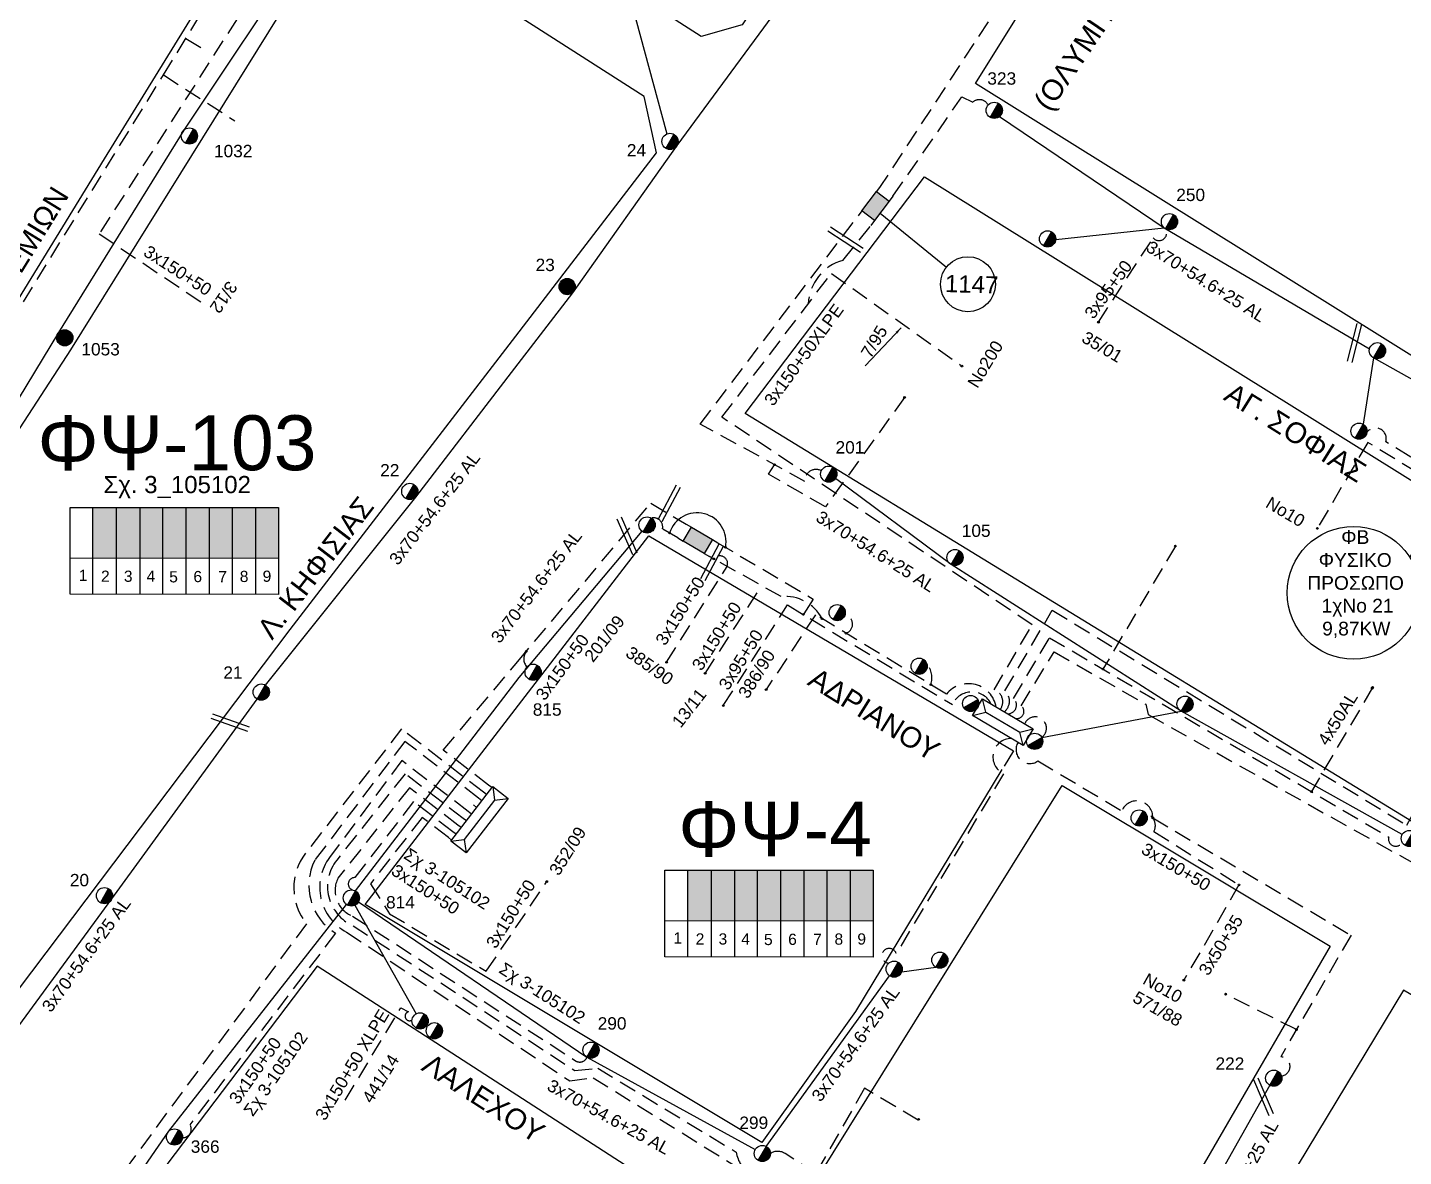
# Model space of a CAD drawing. Header units: millimetres. Extents: x 1421 to 11257, y 848 to 1896.
# Drawn here: x 10207.7 to 10407.9, y 952.8 to 1117.1 of the extents above; entities that cross this region are included whole.
import ezdxf
from ezdxf.enums import TextEntityAlignment as Align

# ---------------------------------------------------------------- set-up
doc = ezdxf.new("R2010")
doc.units = ezdxf.units.MM
doc.linetypes.add('DASHED', pattern=[19.05, 12.7, -6.35])
for name, color, linetype, lineweight in [('3x150+50', 7, 'Continuous', 30), ('3x150+50 XLPE', 7, 'SYN_LINE', 30), ('3x150+50+CPE', 7, 'DASHED', 30), ('3x70+54.6+25 AL', 7, 'SYN_LINE', 30), ('3X95+50', 7, 'Continuous', 30), ('3x95+50AL', 7, 'Continuous', 30), ('Άγνωστα', 7, 'Continuous', 30), ('Καλώδια ΧΤ   3x150AL+50CU', 7, 'DASHED', 30)]:
    doc.layers.add(name, color=color, linetype=linetype, lineweight=lineweight)
for name, color, linetype in [('3x50+35CU', 7, 'Continuous'), ('Link Box 4 Διευθύνσεων', 7, 'Continuous'), ('Pillar OTE', 7, 'Continuous'), ('TEXT ΚΑΛΩΔΙΩΝ', 7, 'Continuous'), ('ΑΓΝΩΣΤΟ ΥΠΟΓΕΙΟ ΚΑΛΩΔΙΟ', 7, 'DASHED'), ('Επιγραφές - Σχήματα', 7, 'Continuous'), ('Στύλος Ξύλινος', 7, 'Continuous'), ('Στύλος Ξύλινος @ 1', 7, 'Continuous'), ('Στύλος ΦΜ', 7, 'Continuous'), ('Στύλος ΦΜ @ 1', 7, 'Continuous'), ('Συνδέσεις', 7, 'Continuous'), ('Τομή', 7, 'Continuous'), ('Υποσταθμός εναέριος 2 στύλων', 7, 'Continuous'), ('Υποσταθμός πόλεως', 7, 'Continuous'), ('Υπόβαθρο ΔΕΗ', 7, 'Continuous')]:
    doc.layers.add(name, color=color, linetype=linetype)
doc.styles.add('arial', font='ARIAL.TTF', dxfattribs={"height": 3})
doc.styles.get("Standard").update_dxf_attribs({"font": 'ARIAL.TTF', "height": 1.8})
doc.linetypes.add('SYN_LINE', pattern='A,0.5,-0.0001,["/\\/\\/\\/",Standard,S=0.1,R=0,X=0,Y=-0.05],-0.25', length=0.7501)
doc.dimstyles.new('ISO-25', dxfattribs={"dimtxt": 2.5, "dimasz": 2.5, "dimexe": 1.25, "dimexo": 0.625, "dimtad": 1, "dimtxsty": 'Standard', "dimcen": 2.5, "dimadec": 0, "dimazin": 0, "dimtfac": 1, "dimtmove": 0, "dimatfit": 3, "dimfxl": 1, "dimarcsym": 0})

# ---------------------------------------------------------------- blocks, each defined once
blk = doc.blocks.new('ΥΠΑΡΧΩΝ ΤΣΙΜΕΝΤΕΝΙΟΣ ΣΤΥΛΟΣ')
at = {"layer": 'Στύλος ΦΜ'}
blk.add_hatch(color=7, dxfattribs=at).paths.add_polyline_path([(-1.29, -2.28, 0.574793), (2.62, 0, 0.268822), (1.3, 2.27)])
at = {"layer": 'Στύλος ΦΜ', "color": 7}
blk.add_line((-1.29, -2.28), (1.3, 2.27), dxfattribs=at)
blk.add_circle((0, 0), 2.62, dxfattribs=at)
at = {"layer": 'Στύλος ΦΜ', "flags": 4}
for tag, p in [('ΑΡΙΘΜΟΣ', (-4.68, 8.05)), ('ΤΥΠΟΣ', (-4.91, 3.03))]:
    blk.add_attdef(tag, p, '', height=4, dxfattribs=at)
blk = doc.blocks.new('ΥΠΑΡΧΩΝ ΞΥΛΙΝΟΣ ΣΤΥΛΟΣ')
at = {"layer": 'Στύλος Ξύλινος'}
h = blk.add_hatch(color=7, dxfattribs=at)
h.paths.add_polyline_path([(-2.62, 0, 0.270008), (-1.29, -2.28), (1.3, 2.27, 0.576266)])
h.paths.add_polyline_path([(-1.29, -2.28, 0.574793), (2.62, 0, 0.268822), (1.3, 2.27)])
at = {"layer": 'Στύλος Ξύλινος', "color": 7}
blk.add_line((-1.29, -2.28), (1.3, 2.27), dxfattribs=at)
blk.add_circle((0, 0), 2.62, dxfattribs=at)
at = {"layer": 'Στύλος Ξύλινος', "color": 1, "flags": 4}
for tag, p in [('ΑΡΙΘΜΟΣ', (-4.91, 8.6)), ('ΤΥΠΟΣ', (-4.85, 3.39))]:
    blk.add_attdef(tag, p, '', height=4, dxfattribs=at)
blk = doc.blocks.new('ΥΠΟΣΤΑΘΜΟΣ ΕΝΑΕΡΙΟΣ ΕΠΙ 2 ΣΤΥΛΩΝ')
at = {"layer": 'Υποσταθμός εναέριος 2 στύλων', "linetype": 'Continuous'}
for points in [[(-11.97, -2.11, 0.574793), (-8.45, -0.07, 0.268822), (-9.64, 1.98)], [(9.68, -2.15, 0.574793), (13.19, -0.1, 0.268822), (12.01, 1.95)]]:
    blk.add_hatch(color=256, dxfattribs=at).paths.add_polyline_path(points)
for p, q in [((-11.97, -2.11), (-9.64, 1.98)), ((9.68, -2.15), (12.01, 1.95))]:
    blk.add_line(p, q, dxfattribs=at)
for centre in [(-10.81, -0.07), (10.84, -0.1)]:
    blk.add_circle(centre, 2.36, dxfattribs=at)
at = {"layer": 'Υποσταθμός πόλεως', "linetype": 'Continuous', "ltscale": 40}
blk.add_lwpolyline([(-8.57, 2.82), (8.57, 2.82), (8.57, -2.82), (-8.57, -2.82)], close=True, dxfattribs=at)
for points in [[(-5.75, 0), (-8.57, 2.82)], [(-8.57, -2.82), (-5.75, 0)], [(-5.75, 0), (5.75, 0)], [(5.75, 0), (8.57, 2.82)], [(8.57, -2.82), (5.75, 0)]]:
    blk.add_lwpolyline(points, dxfattribs=at)
at = {"layer": 'Υποσταθμός εναέριος 2 στύλων', "ltscale": 40, "flags": 1}
for tag, p in [('ΜΕΤΑΣΧΗΜΑΤΙΣΜΟΣ', (14.09, 2.51)), ('ΙΣΧΥΣ', (14.07, -0.28)), ('ΑΡΙΘΜΟΣ', (14.19, -3))]:
    blk.add_attdef(tag, p, '', height=1.8, dxfattribs=at)
blk = doc.blocks.new('LINK BOX 4 ΑΝΑΧΩΡΗΣΕΩΝ')
at = {"layer": 'Link Box 4 Διευθύνσεων', "ltscale": 40}
blk.add_hatch(color=256, dxfattribs=at).paths.add_polyline_path([(-3.54, 0), (-3.54, -4.67), (3.54, -4.67), (3.54, 0)])
for p, q in [((-3.54, 0), (-5.33, 0)), ((5.33, 0), (3.54, 0)), ((-3.54, -4.67), (-5.33, -4.67)), ((5.33, -4.67), (3.54, -4.67))]:
    blk.add_line(p, q, dxfattribs=at)
blk.add_lwpolyline([(-3.54, -4.67), (-3.54, 0), (3.54, 0), (3.54, -4.67)], close=True, dxfattribs=at)
blk = doc.blocks.new('ΥΠΟΣΤΑΘΜΟΣ ΠΟΛΕΩΣ 9 ΑΝΑΧΩΡΗΣΕΩΝ')
at = {"layer": 'Υποσταθμός πόλεως', "ltscale": 40}
for p, q in [((-9.63, -2.82), (-9.63, -4)), ((-7.12, -2.82), (-7.12, -4)), ((-4.84, -2.82), (-4.84, -4)), ((-2.36, -2.82), (-2.36, -4)), ((0.09, -2.82), (0.09, -4)), ((2.55, -2.82), (2.55, -4)), ((5.02, -2.82), (5.02, -4)), ((7.48, -2.82), (7.48, -4)), ((9.61, -2.82), (9.61, -4))]:
    blk.add_line(p, q, dxfattribs=at)
blk.add_lwpolyline([(-10.02, 2.82), (10.02, 2.82), (10.02, -2.82), (-10.02, -2.82)], close=True, dxfattribs=at)
for points in [[(-7.21, 0), (-10.02, 2.82)], [(-10.02, -2.82), (-7.21, 0)], [(-7.21, 0), (7.21, 0)], [(7.21, 0), (10.02, 2.82)], [(10.02, -2.82), (7.21, 0)]]:
    blk.add_lwpolyline(points, dxfattribs=at)
at = {"layer": 'Υποσταθμός πόλεως', "linetype": 'SYN_LINE', "ltscale": 40, "flags": 1}
for tag, p in [('ΜΕΤΑΣΧΗΜΑΤΙΣΜΟΣ', (10.79, 1.71)), ('ΙΣΧΥΣ', (10.77, -1.08)), ('ΑΡΙΘΜΟΣ', (10.89, -3.8))]:
    blk.add_attdef(tag, p, '', height=1.8, dxfattribs=at)
blk = doc.blocks.new('ΤΟΜΗ')
at = {"layer": 'Τομή', "ltscale": 40}
for p, q in [((11.33, -0.65), (-11.4, -0.65)), ((11.33, -3.42), (-11.4, -3.42))]:
    blk.add_line(p, q, dxfattribs=at)
blk = doc.blocks.new('_ΣΥΝΔΕΣΗ')
at = {"layer": 'Συνδέσεις', "linetype": 'SYN_LINE', "ltscale": 40}
blk.add_hatch(color=256, dxfattribs=at).paths.add_polyline_path([(0.5, -0.01, 1), (-0.5, -0.01, 1)])
at = {"layer": 'Συνδέσεις'}
blk.add_circle((0, -0.01), 0.5, dxfattribs=at)
blk = doc.blocks.new('A$C6C864877')
at = {"layer": 'Επιγραφές - Σχήματα', "ltscale": 40}
blk.add_leader([(0, 0), (6.39, 4.21)], dimstyle='ISO-25', override={"dimasz": 1, "dimtad": 0}, dxfattribs=at)

msp = doc.modelspace()

# ---------------------------------------------------------------- hatches: boundary and pattern name
at = {"layer": 'Καλώδια ΧΤ   3x150AL+50CU', "linetype": 'DASHED', "lineweight": -3, "ltscale": 0.2}
h = msp.add_hatch(color=27, dxfattribs=at)
h.dxf.hatch_style = 1
h.paths.add_polyline_path([(10220.63, 1047.28), (10217.19, 1047.28), (10217.19, 1039.92), (10220.63, 1039.92)])
h = msp.add_hatch(color=2, dxfattribs=at)
h.dxf.hatch_style = 1
h.paths.add_polyline_path([(10220.63, 1039.92), (10224.07, 1039.92), (10224.07, 1047.28), (10220.63, 1047.28)])
h = msp.add_hatch(color=206, dxfattribs=at)
h.dxf.hatch_style = 1
h.paths.add_polyline_path([(10227.37, 1047.28), (10224.07, 1047.28), (10224.07, 1039.92), (10227.37, 1039.91)])
h = msp.add_hatch(color=6, dxfattribs=at)
h.dxf.hatch_style = 1
h.paths.add_polyline_path([(10230.75, 1047.28), (10227.37, 1047.28), (10227.37, 1039.91), (10230.75, 1039.91)])
h = msp.add_hatch(color=151, dxfattribs=at)
h.dxf.hatch_style = 1
h.paths.add_polyline_path([(10230.75, 1039.91), (10234.15, 1039.91), (10234.15, 1047.28), (10230.75, 1047.28)])
h = msp.add_hatch(color=85, dxfattribs=at)
h.dxf.hatch_style = 1
h.paths.add_polyline_path([(10234.15, 1039.91), (10237.55, 1039.91), (10237.55, 1047.28), (10234.15, 1047.28)])
h = msp.add_hatch(color=62, dxfattribs=at)
h.dxf.hatch_style = 1
h.paths.add_polyline_path([(10237.54, 1039.91), (10240.93, 1039.9), (10240.94, 1047.28), (10237.54, 1047.28)])
h = msp.add_hatch(color=1, dxfattribs=at)
h.dxf.hatch_style = 1
h.paths.add_polyline_path([(10240.86, 1039.9), (10244.25, 1039.9), (10244.26, 1047.28), (10240.86, 1047.28)])
h = msp.add_hatch(color=173, dxfattribs=at)
h.dxf.hatch_style = 1
h.paths.add_polyline_path([(10307.19, 994.49), (10303.75, 994.49), (10303.75, 987.13), (10307.19, 987.12)])
h = msp.add_hatch(color=85, dxfattribs=at)
h.dxf.hatch_style = 1
h.paths.add_polyline_path([(10307.19, 987.12), (10310.63, 987.12), (10310.63, 994.49), (10307.19, 994.49)])
h = msp.add_hatch(color=151, dxfattribs=at)
h.dxf.hatch_style = 1
h.paths.add_polyline_path([(10313.93, 994.49), (10310.63, 994.49), (10310.63, 987.12), (10313.93, 987.12)])
h = msp.add_hatch(color=62, dxfattribs=at)
h.dxf.hatch_style = 1
h.paths.add_polyline_path([(10317.32, 994.49), (10313.93, 994.49), (10313.93, 987.12), (10317.32, 987.11)])
h = msp.add_hatch(color=27, dxfattribs=at)
h.dxf.hatch_style = 1
h.paths.add_polyline_path([(10317.32, 987.11), (10320.71, 987.11), (10320.71, 994.49), (10317.32, 994.49)])
h = msp.add_hatch(color=5, dxfattribs=at)
h.dxf.hatch_style = 1
h.paths.add_polyline_path([(10320.71, 987.11), (10324.11, 987.11), (10324.11, 994.49), (10320.71, 994.49)])
h = msp.add_hatch(color=6, dxfattribs=at)
h.dxf.hatch_style = 1
h.paths.add_polyline_path([(10324.1, 987.11), (10327.5, 987.11), (10327.5, 994.48), (10324.1, 994.48)])
h = msp.add_hatch(color=2, dxfattribs=at)
h.dxf.hatch_style = 1
h.paths.add_polyline_path([(10327.42, 987.11), (10330.82, 987.1), (10330.82, 994.48), (10327.42, 994.48)])

# ---------------------------------------------------------------- linework, layer by layer
at = {"lineweight": -3, "ltscale": 0.2}
msp.add_circle((10400.67, 1034.84), 9.67, dxfattribs=at)
at = {"layer": '3x150+50', "color": 62, "linetype": 'DASHED', "lineweight": -3, "ltscale": 0.2}
msp.add_lwpolyline([(10408.86, 1039.97), (10415.53, 1050.67), (10405.36, 1056.81, 0.842879), (10402.62, 1058.21, 1.511845)], format="xyb", dxfattribs=at)
at = {"layer": '3x150+50 XLPE', "color": 151, "linetype": 'DASHED', "lineweight": -3, "ltscale": 0.2}
for points in [[(10379.89, 1170.91), (10378.81, 1169.29), (10376.24, 1165.46), (10380.39, 1162.56), (10377.16, 1157.8), (10374.58, 1159.42), (10331.77, 1093.97)], [(10306.29, 1023.11), (10314.54, 1035.86)]]:
    msp.add_lwpolyline(points, dxfattribs=at)
for points in [[(10333.63, 1092.56), (10343.67, 1107.06), (10345.24, 1106.26, -0.482369), (10347.49, 1105.85, -3.558027)], [(10300.67, 1024.73), (10309.48, 1038.69, 0.871602), (10307.53, 1039.78, 0.773538)], [(10323.3, 1031.07, 0.307872), (10317.36, 1034.29), (10306.92, 1040.12)], [(10348.65, 1018.21, 0.643228), (10341.42, 1020.09), (10322.35, 1031.65), (10315.17, 1020.75)], [(10326.79, 1028.96, 0.766562), (10326.64, 1031.63, 0.021367)], [(10338.56, 1024.51, -0.258849), (10339.15, 1021.47, 1.378049)], [(10271.81, 1002.99), (10262.15, 1010.42), (10251.63, 996.33, 0.458617), (10254.11, 985.45), (10286.57, 963.8), (10289.98, 964.26), (10311.87, 950.67), (10301.19, 931.9), (10285.45, 941.22)]]:
    msp.add_lwpolyline(points, format="xyb", dxfattribs=at)
at = {"layer": '3x150+50 XLPE', "color": 173, "linetype": 'DASHED', "lineweight": -3, "ltscale": 0.2}
msp.add_lwpolyline([(10323.21, 1052.59, 0.606147), (10320.82, 1051.05), (10305.58, 1059.39), (10328.55, 1089.72)], format="xyb", dxfattribs=at)
at = {"layer": '3x150+50 XLPE', "color": 27, "linetype": 'DASHED', "lineweight": -3, "ltscale": 0.2}
for points in [[(10321.3, 1076.92, -0.328482), (10326.35, 1083.22), (10330.41, 1088.31)], [(10349.23, 1017.87, 0.514834), (10348.35, 1020.73), (10353.9, 1030.19), (10308.73, 1060.39), (10324.66, 1081.34), (10343.65, 1067.85)], [(10280.27, 1026.34, 0.378358), (10280.36, 1024.05, 2.17487)]]:
    msp.add_lwpolyline(points, format="xyb", dxfattribs=at)
at = {"layer": '3x150+50 XLPE', "color": 173, "linetype": 'DASHED', "lineweight": -3, "ltscale": 0.2}
msp.add_lwpolyline([(10335.32, 1063.28), (10323.8, 1047.36), (10315.53, 1052.09), (10316.4, 1053.47)], dxfattribs=at)
at = {"layer": '3x150+50 XLPE', "color": 6, "linetype": 'DASHED', "lineweight": -3, "ltscale": 0.2}
msp.add_lwpolyline([(10349.83, 1017.51, 0.4604), (10349.92, 1020.58), (10356.81, 1032.31), (10408.43, 1001.01), (10429.42, 1040.43), (10402.74, 1056.72), (10395.4, 1044.22)], format="xyb", dxfattribs=at)
at = {"layer": '3x150+50 XLPE', "color": 27, "linetype": 'DASHED', "lineweight": -3, "ltscale": 0.2}
msp.add_lwpolyline([(10274.77, 1006.84), (10268.16, 1011.92), (10279.01, 1024.84), (10298.37, 1047.88), (10303.52, 1044.84)], dxfattribs=at)
at = {"layer": '3x150+50 XLPE', "color": 5, "linetype": 'DASHED', "lineweight": -3, "ltscale": 0.2}
for points in [[(10302.33, 1042.83), (10300.09, 1044.16, 0.538474), (10298.43, 1045.74, -1.120615)], [(10318.29, 1033.07), (10342.27, 1018.57, -0.640512), (10347.94, 1018.63, 0.39956)]]:
    msp.add_lwpolyline(points, format="xyb", dxfattribs=at)
msp.add_lwpolyline([(10308.11, 1042.13), (10322.02, 1033.93), (10320.58, 1031.68)], dxfattribs=at)
at = {"layer": '3x150+50 XLPE', "color": 2, "linetype": 'DASHED', "lineweight": -3, "ltscale": 0.2}
for points in [[(10374.73, 1041.65), (10364.19, 1023.73)], [(10403.44, 1021.06), (10394.53, 1005.9)]]:
    msp.add_lwpolyline(points, dxfattribs=at)
for points in [[(10350.33, 1017.22, 0.695692), (10351.16, 1019.46), (10356.41, 1028.31), (10405.79, 999.28, 0.910249), (10407.74, 998.54, 26.677857)], [(10274.01, 1005.84), (10262.08, 1015.02), (10248.13, 996.94, 0.348262), (10248.27, 986.66), (10214.8, 941.33, 0.750677), (10216.08, 938.84, 1.591666)]]:
    msp.add_lwpolyline(points, format="xyb", dxfattribs=at)
at = {"layer": '3x150+50 XLPE', "color": 62, "linetype": 'DASHED', "lineweight": -3, "ltscale": 0.2}
for points in [[(10351.42, 1016.57, 0.800783), (10352.3, 1018.39), (10357.08, 1026.26), (10370.45, 1018.61), (10370.78, 1017.11), (10410.08, 995.1), (10423.88, 1018.95, 1.36239), (10423.88, 1019.93, 111.825281)], [(10269.56, 1000.06), (10263.86, 1004.44), (10255.3, 993.38, 0.881157), (10255, 991.59, 0.94569)], [(10253.89, 960.99), (10262.02, 974.45), (10263.13, 973.86, 1.189996), (10263.63, 972.65, -0.058891)]]:
    msp.add_lwpolyline(points, format="xyb", dxfattribs=at)
at = {"layer": '3x150+50 XLPE', "color": 206, "linetype": 'DASHED', "lineweight": -3, "ltscale": 0.2}
for points in [[(10352.79, 1015.77, -1.320692), (10355.28, 1013.79, 5.207607)], [(10350.83, 1013.65, 0.79197), (10349.71, 1008.51), (10334.1, 982.33, 1.89739), (10333.02, 980.94, 5.749847)], [(10273.31, 1004.94), (10262.58, 1013.2), (10249.46, 995.9, 0.386621), (10252.49, 985.28), (10231.29, 957.4, -0.619835), (10230.23, 955.54, 3.669924)]]:
    msp.add_lwpolyline(points, format="xyb", dxfattribs=at)
at = {"layer": '3x150+50 XLPE', "color": 85, "linetype": 'DASHED', "lineweight": -3, "ltscale": 0.2}
for points in [[(10351.83, 1013.06, 0.815645), (10354.73, 1010.36), (10366.92, 1003.11, -0.838668), (10371.44, 1002.08)], [(10270.31, 1001.03), (10263.25, 1006.46), (10252.85, 993.31, 0.442996), (10254.96, 987.78), (10287.42, 966.72, 0.470905), (10289.09, 967.24)], [(10370.41, 1002.78, -0.478167), (10371.61, 1000.09), (10383.99, 992.32)], [(10371.44, 1002.08), (10400.3, 984.99), (10390.06, 967.29, -0.94324), (10390.18, 964.52, 2.251351)]]:
    msp.add_lwpolyline(points, format="xyb", dxfattribs=at)
msp.add_lwpolyline([(10392.35, 971.25), (10382.05, 976.42)], dxfattribs=at)
at = {"layer": '3x150+50+CPE', "color": 6, "linetype": 'DASHED', "lineweight": -3, "ltscale": 0.2}
msp.add_lwpolyline([(10271.06, 1002.01), (10262.61, 1008.51), (10252.67, 995.93, 0.490316), (10255.04, 986.37), (10287.33, 965.31), (10290.65, 965.64), (10310.82, 953.43, 0.446949), (10316.79, 949.48), (10338.73, 935.66, 0.61776), (10342.48, 932.95, -1.010343)], format="xyb", dxfattribs=at)
at = {"layer": '3x150+50+CPE', "color": 1, "linetype": 'DASHED', "lineweight": -3, "ltscale": 0.2}
msp.add_lwpolyline([(10268.91, 999.21), (10265.1, 1002.14), (10257.57, 992.5), (10260.33, 988.12), (10274.43, 979.76), (10283.24, 992.8)], dxfattribs=at)
at = {"layer": '3x150+50+CPE', "color": 5, "linetype": 'DASHED', "lineweight": -3, "ltscale": 0.2}
msp.add_lwpolyline([(10337.3, 958.09), (10329.49, 962.71), (10322.39, 950.29), (10317.96, 953.2, 0.294555), (10315.78, 953.22, 3.432116)], format="xyb", dxfattribs=at)
at = {"layer": '3x50+35CU', "color": 85, "linetype": 'DASHED', "lineweight": -3, "ltscale": 0.2}
msp.add_lwpolyline([(10383.99, 992.32), (10375.97, 978.45)], dxfattribs=at)
at = {"layer": '3x70+54.6+25 AL', "color": 5, "linetype": 'SYN_LINE', "lineweight": -3, "ltscale": 15}
for points in [[(10359.95, 1187.18), (10351.34, 1172.16), (10348.55, 1167.9), (10334.41, 1146.28), (10317.34, 1120.59), (10302.18, 1099.95), (10286.97, 1078.52), (10278.04, 1066.89), (10264.11, 1048.75), (10242.26, 1021.41)], [(10256.07, 1149.54), (10274.32, 1132.74), (10296.13, 1118.5), (10300.73, 1101.65)], [(10388.47, 963.16), (10376.09, 941.19), (10363.57, 923.41)]]:
    msp.add_lwpolyline(points, dxfattribs=at)
at = {"layer": '3x70+54.6+25 AL', "color": 1, "linetype": 'SYN_LINE', "lineweight": -3, "ltscale": 15}
msp.add_lwpolyline([(10248.02, 1128.65), (10230.41, 1102.2), (10212.19, 1072.73), (10194.66, 1043.87)], dxfattribs=at)
at = {"layer": '3x70+54.6+25 AL', "color": 151, "linetype": 'SYN_LINE', "lineweight": -3, "ltscale": 15}
for points in [[(10349.14, 1104.17), (10373.1, 1087.98), (10402.99, 1070.36)], [(10357.31, 1086.26), (10373.1, 1087.98)]]:
    msp.add_lwpolyline(points, dxfattribs=at)
at = {"layer": '3x70+54.6+25 AL', "color": 62, "linetype": 'SYN_LINE', "lineweight": -3, "ltscale": 10}
msp.add_lwpolyline([(10403.57, 1069.05), (10402.04, 1059.39)], dxfattribs=at)
at = {"layer": '3x70+54.6+25 AL', "color": 62, "linetype": 'SYN_LINE', "lineweight": -3, "ltscale": 15}
for points in [[(10437.71, 1049.92), (10403.56, 1069.06)], [(10255.39, 991.45), (10279.2, 1022.53), (10297.11, 1043.8)], [(10255.31, 989.36), (10264.22, 973.55)]]:
    msp.add_lwpolyline(points, dxfattribs=at)
at = {"layer": '3x70+54.6+25 AL', "color": 173, "linetype": 'SYN_LINE', "lineweight": -3, "ltscale": 15}
for points in [[(10407.75, 999.65), (10375.56, 1017.61), (10342.08, 1038.96), (10325.26, 1051.46)], [(10355.28, 1013.79), (10375.56, 1017.61)]]:
    msp.add_lwpolyline(points, dxfattribs=at)
at = {"layer": '3x70+54.6+25 AL', "color": 6, "linetype": 'SYN_LINE', "lineweight": -3, "ltscale": 15}
msp.add_lwpolyline([(10162.08, 916.01), (10180.89, 939.56), (10200.38, 963.64), (10219.93, 990.27), (10241.1, 1019.36)], dxfattribs=at)
at = {"layer": '3x70+54.6+25 AL', "color": 206, "linetype": 'SYN_LINE', "lineweight": -3, "ltscale": 15}
msp.add_lwpolyline([(10181.27, 895.53), (10196.68, 917.34), (10216.08, 938.84), (10228.24, 956.48), (10254.1, 989.48)], dxfattribs=at)
at = {"layer": '3x70+54.6+25 AL', "color": 85, "linetype": 'SYN_LINE', "lineweight": -3, "ltscale": 15}
for points in [[(10255.84, 989.88), (10289.09, 967.24), (10313.57, 953.79)], [(10315.19, 954.24), (10333.11, 979.1)]]:
    msp.add_lwpolyline(points, dxfattribs=at)
at = {"layer": '3x70+54.6+25 AL', "color": 85, "linetype": 'SYN_LINE', "lineweight": -3, "ltscale": 5}
msp.add_lwpolyline([(10334.92, 979.69), (10339.87, 980.34)], dxfattribs=at)
at = {"layer": '3X95+50', "color": 151, "linetype": 'DASHED', "lineweight": -3, "ltscale": 0.2}
msp.add_lwpolyline([(10363.53, 1074.24), (10371.5, 1086.5, 0.927041), (10373.3, 1087.86, -2.305486)], format="xyb", dxfattribs=at)
at = {"layer": '3x95+50AL', "color": 5, "linetype": 'DASHED', "lineweight": -3, "ltscale": 0.2}
msp.add_lwpolyline([(10308.93, 1018.42), (10318.29, 1033.07)], dxfattribs=at)
at = {"layer": 'Pillar OTE', "lineweight": -3, "ltscale": 40}
for points in [[(10213.86, 1034.64), (10213.86, 1047.28), (10244.2, 1047.28), (10244.19, 1034.61), (10213.86, 1034.64)], [(10217.19, 1034.64), (10217.19, 1047.28)], [(10220.63, 1034.64), (10220.63, 1047.28)], [(10224.07, 1034.63), (10224.07, 1047.28)], [(10227.37, 1034.63), (10227.37, 1047.28)], [(10230.75, 1034.63), (10230.75, 1047.28)], [(10234.15, 1034.62), (10234.15, 1047.28)], [(10237.49, 1034.62), (10237.49, 1047.28)], [(10240.87, 1034.62), (10240.88, 1047.28)], [(10213.86, 1039.93), (10244.2, 1039.9)], [(10300.43, 981.85), (10300.43, 994.49), (10330.76, 994.48), (10330.76, 981.82), (10300.43, 981.85)], [(10303.75, 981.84), (10303.75, 994.49)], [(10307.19, 981.84), (10307.19, 994.49)], [(10310.63, 981.84), (10310.63, 994.49)], [(10313.93, 981.83), (10313.93, 994.49)], [(10317.32, 981.83), (10317.32, 994.49)], [(10320.71, 981.83), (10320.71, 994.49)], [(10324.05, 981.82), (10324.05, 994.49)], [(10327.44, 981.82), (10327.44, 994.48)], [(10300.43, 987.13), (10330.76, 987.1)]]:
    msp.add_lwpolyline(points, dxfattribs=at)
at = {"layer": 'ΑΓΝΩΣΤΟ ΥΠΟΓΕΙΟ ΚΑΛΩΔΙΟ', "color": 27, "linetype": 'DASHED', "lineweight": -3, "ltscale": 0.2}
msp.add_lwpolyline([(10175.98, 1026.54), (10176.84, 1028.93), (10181.62, 1036.95), (10184.47, 1041.25), (10189.04, 1048.01), (10227.44, 1110.22), (10250.63, 1147.96), (10252.99, 1148.15, 0.277838), (10254.98, 1149.58, 2.290705)], format="xyb", dxfattribs=at)
for points in [[(10230.71, 1115.55), (10233.6, 1113.75)], [(10227.44, 1110.22), (10237.83, 1103.56)]]:
    msp.add_lwpolyline(points, dxfattribs=at)
at = {"layer": 'Καλώδια ΧΤ   3x150AL+50CU', "color": 133, "linetype": 'DASHED', "lineweight": -3, "ltscale": 0.2}
msp.add_lwpolyline([(10363.29, 1189.68, 0.566834), (10366.11, 1188.3, 0.54076), (10372.51, 1195.99), (10377.4, 1203.59), (10374.12, 1210.11), (10371.92, 1220.91), (10326.05, 1208.12), (10313.74, 1203.08), (10302.29, 1195.99), (10286.86, 1182.29), (10271.49, 1164.09), (10260.92, 1149.37), (10261.71, 1142.6), (10257.16, 1135.85), (10248.45, 1134.42), (10218.1, 1087.09), (10233.34, 1076.89)], format="xyb", dxfattribs=at)
at = {"layer": 'Υπόβαθρο ΔΕΗ', "lineweight": -3, "ltscale": 0.1}
for points in [[(10345.75, 1169.04), (10311.7, 1117.51), (10305.72, 1115.83), (10280.35, 1132.13), (10263.7, 1142.83), (10262.99, 1148.84), (10274.59, 1164.98), (10288.29, 1180.89), (10296.85, 1189.06), (10303.49, 1194.38), (10314.65, 1201.29), (10326.7, 1206.22), (10339.04, 1210.3), (10352.73, 1213.91), (10370.39, 1218.41), (10372.16, 1209.72), (10353.53, 1180.82), (10345.75, 1169.04)], [(10278.73, 1072.22), (10299.22, 1098.89), (10297.43, 1107.1), (10281.28, 1117.4), (10257.48, 1132.57), (10252.32, 1131.96), (10213.94, 1070.19), (10191.63, 1036.01), (10182.72, 1019.39), (10176.77, 1004.69), (10167.39, 972.82), (10162.91, 951.81), (10160.04, 934.65), (10158.33, 924.81), (10157.27, 918.65), (10160.57, 916.84), (10170.66, 930.44), (10185.78, 949.65), (10204.43, 974.51), (10245.9, 1029.5), (10278.73, 1072.22)], [(10397.43, 1008.73), (10312.12, 1060.94), (10338.21, 1095.38), (10430.18, 1038.02), (10415.7, 1009.41), (10411.12, 1000.35), (10397.43, 1008.73)], [(10349.49, 1009.1), (10328.17, 973.89), (10314.56, 954.82), (10256.82, 989.47), (10280.09, 1019.74), (10298.08, 1043.14), (10351.15, 1011.83), (10349.8, 1009.6)]]:
    msp.add_lwpolyline(points, dxfattribs=at)
for points in [[(10151.42, 933.01), (10097.49, 1021.87), (10137.38, 1083.03), (10192.66, 1170.13), (10196.78, 1171.67), (10243.46, 1141.49), (10243.51, 1138.1), (10218.82, 1098), (10186.73, 1045.76), (10180.24, 1035.87), (10176.01, 1029.09), (10173.05, 1021.85), (10167.2, 1006.78), (10162.9, 991.22), (10158.97, 974.07), (10156.77, 963.52), (10154.93, 954.69), (10153.58, 943.63)], [(10375.52, 1156.89), (10466.26, 1100.01), (10438.68, 1050.88), (10345.62, 1108.97)], [(10358.24, 1006.78), (10397.28, 983.4), (10363.4, 924.96), (10322.6, 949.59)], [(10218.81, 939.6), (10280.67, 900.9), (10307.26, 943.39), (10249.81, 980.5)], [(10407.95, 977), (10389.81, 946.94), (10372.05, 918.2), (10386.44, 909.84), (10427.23, 912.76), (10456.82, 920.38), (10470.45, 939.96)]]:
    msp.add_lwpolyline(points, close=True, dxfattribs=at)
at = {"layer": 'Υπόβαθρο ΔΕΗ', "lineweight": -3}
msp.add_lwpolyline([(10331.76, 1090.09), (10341.41, 1082.26)], dxfattribs=at)
msp.add_circle((10344.54, 1079.76), 4, dxfattribs=at)
msp.add_arc((10305.13, 1042.28), 4.2, 348.7144, 162.5003, dxfattribs=at)

# ---------------------------------------------------------------- block references
at = {"layer": 'Link Box 4 Διευθύνσεων', "lineweight": -3}
for p, xscale, yscale, zscale, rotation in [((10330.16, 1091.85), 0.4999999999999998, 0.4999999999999998, 0.4999999999999998, 52.8616296778653), ((10304.63, 1041.48), 0.4999999999999999, 0.4999999999999999, 0.4999999999999999, 149.4634360778382)]:
    msp.add_blockref('LINK BOX 4 ΑΝΑΧΩΡΗΣΕΩΝ', p, dxfattribs=dict(at, xscale=xscale, yscale=yscale, zscale=zscale, rotation=rotation))
at = {"layer": 'Άγνωστα', "lineweight": -3, "ltscale": 15, "rotation": 193.3477879678759}
msp.add_blockref('A$C6C864877', (10334.82, 1073.43), dxfattribs=at)
at = {"layer": 'Στύλος Ξύλινος @ 1', "lineweight": -3, "ltscale": 40}
ref = msp.add_blockref('ΥΠΑΡΧΩΝ ΞΥΛΙΝΟΣ ΣΤΥΛΟΣ', (10286.21, 1079.42), dxfattribs=dict(at, xscale=0.4499999999998181, yscale=0.4499999999998181, zscale=0.4499999999998181))
ref.add_attrib('ΑΡΙΘΜΟΣ', '23', (10281.61, 1081.68), dxfattribs={"layer": 'Στύλος Ξύλινος', "height": 1.8, "flags": 4})
ref = msp.add_blockref('ΥΠΑΡΧΩΝ ΞΥΛΙΝΟΣ ΣΤΥΛΟΣ', (10213.08, 1071.96), dxfattribs=dict(at, xscale=0.4499999999998181, yscale=0.4499999999998181, zscale=0.4499999999998181))
ref.add_attrib('ΑΡΙΘΜΟΣ', '1053', (10215.5, 1069.4), dxfattribs={"layer": 'Στύλος Ξύλινος', "height": 1.8, "flags": 4})
at = {"layer": 'Στύλος ΦΜ @ 1', "color": 1, "lineweight": -3, "ltscale": 40}
ref = msp.add_blockref('ΥΠΑΡΧΩΝ ΤΣΙΜΕΝΤΕΝΙΟΣ ΣΤΥΛΟΣ', (10348.37, 1105.07), dxfattribs=dict(at, xscale=0.4499999999998181, yscale=0.4499999999998181, zscale=0.4499999999998181))
ref.add_attrib('ΑΡΙΘΜΟΣ', '323', (10347.36, 1108.81), dxfattribs={"layer": 'Στύλος ΦΜ', "height": 1.8, "flags": 4})
ref = msp.add_blockref('ΥΠΑΡΧΩΝ ΤΣΙΜΕΝΤΕΝΙΟΣ ΣΤΥΛΟΣ', (10231.22, 1101.34), dxfattribs=dict(at, xscale=0.4499999999998181, yscale=0.4499999999998181, zscale=0.4499999999998181))
ref.add_attrib('ΑΡΙΘΜΟΣ', '1032', (10234.8, 1098.25), dxfattribs={"layer": 'Στύλος ΦΜ', "height": 1.8, "flags": 4})
ref = msp.add_blockref('ΥΠΑΡΧΩΝ ΤΣΙΜΕΝΤΕΝΙΟΣ ΣΤΥΛΟΣ', (10301.17, 1100.55), dxfattribs=dict(at, xscale=0.4499999999998181, yscale=0.4499999999998181, zscale=0.4499999999998181))
ref.add_attrib('ΑΡΙΘΜΟΣ', '24', (10294.89, 1098.36), dxfattribs={"layer": 'Στύλος ΦΜ', "height": 1.8, "flags": 4})
ref = msp.add_blockref('ΥΠΑΡΧΩΝ ΤΣΙΜΕΝΤΕΝΙΟΣ ΣΤΥΛΟΣ', (10373.87, 1088.87), dxfattribs=dict(at, xscale=0.4499999999998181, yscale=0.4499999999998181, zscale=0.4499999999998181))
ref.add_attrib('ΑΡΙΘΜΟΣ', '250', (10374.86, 1091.87), dxfattribs={"layer": 'Στύλος ΦΜ', "height": 1.8, "flags": 4})
at = {"layer": 'Στύλος ΦΜ @ 1', "color": 1, "lineweight": -3, "ltscale": 40, "xscale": 0.4499999999998181, "yscale": 0.4499999999998181, "zscale": 0.4499999999998181}
for p in [(10356.13, 1086.36), (10404.14, 1070.08), (10401.46, 1058.37), (10297.84, 1044.72), (10325.51, 1031.96), (10337.44, 1024.15), (10376.14, 1018.63), (10369.46, 1002.07), (10408.78, 999.08), (10340.45, 981.37), (10333.8, 980.06), (10264.8, 972.52), (10266.87, 971.09)]:
    msp.add_blockref('ΥΠΑΡΧΩΝ ΤΣΙΜΕΝΤΕΝΙΟΣ ΣΤΥΛΟΣ', p, dxfattribs=at)
at = {"layer": 'Στύλος ΦΜ @ 1', "color": 1, "lineweight": -3, "ltscale": 40}
ref = msp.add_blockref('ΥΠΑΡΧΩΝ ΤΣΙΜΕΝΤΕΝΙΟΣ ΣΤΥΛΟΣ', (10324.28, 1052.12), dxfattribs=dict(at, xscale=0.4499999999998181, yscale=0.4499999999998181, zscale=0.4499999999998181))
ref.add_attrib('ΑΡΙΘΜΟΣ', '201', (10325.27, 1055.12), dxfattribs={"layer": 'Στύλος ΦΜ', "height": 1.8, "flags": 4})
ref = msp.add_blockref('ΥΠΑΡΧΩΝ ΤΣΙΜΕΝΤΕΝΙΟΣ ΣΤΥΛΟΣ', (10263.3, 1049.6), dxfattribs=dict(at, xscale=0.4499999999998181, yscale=0.4499999999998181, zscale=0.4499999999998181))
ref.add_attrib('ΑΡΙΘΜΟΣ', '22', (10258.99, 1051.78), dxfattribs={"layer": 'Στύλος ΦΜ', "height": 1.8, "flags": 4})
ref = msp.add_blockref('ΥΠΑΡΧΩΝ ΤΣΙΜΕΝΤΕΝΙΟΣ ΣΤΥΛΟΣ', (10342.66, 1039.98), dxfattribs=dict(at, xscale=0.4499999999998181, yscale=0.4499999999998181, zscale=0.4499999999998181))
ref.add_attrib('ΑΡΙΘΜΟΣ', '105', (10343.64, 1042.98), dxfattribs={"layer": 'Στύλος ΦΜ', "height": 1.8, "flags": 4})
ref = msp.add_blockref('ΥΠΑΡΧΩΝ ΤΣΙΜΕΝΤΕΝΙΟΣ ΣΤΥΛΟΣ', (10241.68, 1020.39), dxfattribs=dict(at, xscale=0.4499999999998181, yscale=0.4499999999998181, zscale=0.4499999999998181))
ref.add_attrib('ΑΡΙΘΜΟΣ', '21', (10236.16, 1022.33), dxfattribs={"layer": 'Στύλος ΦΜ', "height": 1.8, "flags": 4})
ref = msp.add_blockref('ΥΠΑΡΧΩΝ ΤΣΙΜΕΝΤΕΝΙΟΣ ΣΤΥΛΟΣ', (10281.25, 1023.28), dxfattribs=dict(at, xscale=0.4499999999998181, yscale=0.4499999999998181, zscale=0.4499999999998181))
ref.add_attrib('ΑΡΙΘΜΟΣ', '815', (10281.2, 1016.95), dxfattribs={"layer": 'Στύλος ΦΜ', "height": 1.8, "flags": 4})
ref = msp.add_blockref('ΥΠΑΡΧΩΝ ΤΣΙΜΕΝΤΕΝΙΟΣ ΣΤΥΛΟΣ', (10218.86, 990.76), dxfattribs=dict(at, xscale=0.4499999999998181, yscale=0.4499999999998181, zscale=0.4499999999998181))
ref.add_attrib('ΑΡΙΘΜΟΣ', '20', (10213.82, 992.12), dxfattribs={"layer": 'Στύλος ΦΜ', "height": 1.8, "flags": 4})
ref = msp.add_blockref('ΥΠΑΡΧΩΝ ΤΣΙΜΕΝΤΕΝΙΟΣ ΣΤΥΛΟΣ', (10254.8, 990.42), dxfattribs=dict(at, xscale=0.4499999999998181, yscale=0.4499999999998181, zscale=0.4499999999998181))
ref.add_attrib('ΑΡΙΘΜΟΣ', '814', (10259.84, 988.89), dxfattribs={"layer": 'Στύλος ΦΜ', "height": 1.8, "flags": 4})
ref = msp.add_blockref('ΥΠΑΡΧΩΝ ΤΣΙΜΕΝΤΕΝΙΟΣ ΣΤΥΛΟΣ', (10289.67, 968.27), dxfattribs=dict(at, xscale=0.4499999999998181, yscale=0.4499999999998181, zscale=0.4499999999998181))
ref.add_attrib('ΑΡΙΘΜΟΣ', '290', (10290.65, 971.26), dxfattribs={"layer": 'Στύλος ΦΜ', "height": 1.8, "flags": 4})
ref = msp.add_blockref('ΥΠΑΡΧΩΝ ΤΣΙΜΕΝΤΕΝΙΟΣ ΣΤΥΛΟΣ', (10389.05, 964.18), dxfattribs=dict(at, xscale=0.4499999999998181, yscale=0.4499999999998181, zscale=0.4499999999998181))
ref.add_attrib('ΑΡΙΘΜΟΣ', '222', (10380.57, 965.41), dxfattribs={"layer": 'Στύλος ΦΜ', "height": 1.8, "flags": 4})
ref = msp.add_blockref('ΥΠΑΡΧΩΝ ΤΣΙΜΕΝΤΕΝΙΟΣ ΣΤΥΛΟΣ', (10314.61, 953.22), dxfattribs=dict(at, xscale=0.4499999999998181, yscale=0.4499999999998181, zscale=0.4499999999998181))
ref.add_attrib('ΑΡΙΘΜΟΣ', '299', (10311.27, 956.8), dxfattribs={"layer": 'Στύλος ΦΜ', "height": 1.8, "flags": 4})
ref = msp.add_blockref('ΥΠΑΡΧΩΝ ΤΣΙΜΕΝΤΕΝΙΟΣ ΣΤΥΛΟΣ', (10229.05, 955.62), dxfattribs=dict(at, xscale=0.4499999999998181, yscale=0.4499999999998181, zscale=0.4499999999998181))
ref.add_attrib('ΑΡΙΘΜΟΣ', '366', (10231.42, 953.33), dxfattribs={"layer": 'Στύλος ΦΜ', "height": 1.8, "flags": 4})
at = {"layer": 'Συνδέσεις', "lineweight": -3, "xscale": 0.25, "yscale": 0.25, "zscale": 0.25}
for p in [(10363.54, 1074.24), (10343.65, 1067.85), (10335.32, 1063.28), (10316.4, 1053.48), (10301.12, 1043.55), (10395.4, 1044.22), (10309.26, 1041.46), (10374.73, 1041.65), (10307.54, 1039.78), (10320.58, 1031.69), (10323.3, 1031.07), (10326.79, 1028.96), (10280.27, 1026.34), (10300.67, 1024.73), (10364.2, 1023.74), (10306.29, 1023.12), (10339.15, 1021.47), (10315.17, 1020.75), (10403.38, 1020.96), (10403.44, 1021.07), (10308.93, 1018.42), (10394.53, 1005.91), (10371.44, 1002.08), (10283.24, 992.81), (10383.99, 992.32), (10375.97, 978.46), (10382.05, 976.42), (10392.35, 971.25), (10337.36, 958.2)]:
    msp.add_blockref('_ΣΥΝΔΕΣΗ', p, dxfattribs=at)
at = {"layer": 'Τομή', "lineweight": -3}
for p, xscale, yscale, zscale, rotation in [((10326.43, 1085.86), 0.2499999999999998, 0.2499999999999998, 0.2499999999999998, 147.0912804704485), ((10400.28, 1071.36), 0.2499999999999998, 0.2499999999999998, 0.2499999999999998, 75.90420014000136), ((10300.58, 1048.07), 0.2499999999999998, 0.2499999999999998, 0.2499999999999998, 61.97106153960488), ((10294.43, 1042.95), 0.2499999999999998, 0.2499999999999998, 0.2499999999999998, 113.4196431715669), ((10306.81, 1039.48), 0.2499999999999998, 0.2499999999999998, 0.2499999999999998, 61.97106153960488), ((10236.96, 1015.49), 0.2499999999999999, 0.2499999999999999, 0.2499999999999999, 160.3651942310232), ((10387.06, 961.32), 0.2499999999999998, 0.2499999999999998, 0.2499999999999998, 113.4196431715669)]:
    msp.add_blockref('ΤΟΜΗ', p, dxfattribs=dict(at, xscale=xscale, yscale=yscale, zscale=zscale, rotation=rotation))
at = {"layer": 'Υποσταθμός εναέριος 2 στύλων', "lineweight": -3, "xscale": 0.4999999999999997, "yscale": 0.4999999999999997, "zscale": 0.4999999999999997, "rotation": 329.4634360778316}
msp.add_blockref('ΥΠΟΣΤΑΘΜΟΣ ΕΝΑΕΡΙΟΣ ΕΠΙ 2 ΣΤΥΛΩΝ', (10349.61, 1016.01), dxfattribs=at)
at = {"layer": 'Υποσταθμός πόλεως', "lineweight": -3, "xscale": 0.4999999999999999, "yscale": 0.4999999999999999, "zscale": 0.4999999999999999, "rotation": 232.4446027371448}
msp.add_blockref('ΥΠΟΣΤΑΘΜΟΣ ΠΟΛΕΩΣ 9 ΑΝΑΧΩΡΗΣΕΩΝ', (10273.43, 1001.8), dxfattribs=at)

# ---------------------------------------------------------------- texts
at = {"lineweight": -3, "ltscale": 30, "char_height": 1.63, "width": 11.2573, "attachment_point": 1}
for s, insert in [('1', (10215.11, 1038.2)), ('2', (10218.35, 1038.07)), ('3', (10221.68, 1038.07)), ('4', (10224.98, 1038.07)), ('5', (10228.28, 1037.99)), ('6', (10231.8, 1038.02)), ('7', (10235.43, 1038.02)), ('8', (10238.55, 1038.04)), ('9', (10241.88, 1038.07)), ('1', (10301.67, 985.41)), ('2', (10304.91, 985.27)), ('3', (10308.24, 985.27)), ('4', (10311.54, 985.27)), ('5', (10314.85, 985.19)), ('6', (10318.37, 985.22)), ('7', (10322, 985.22)), ('8', (10325.11, 985.25)), ('9', (10328.44, 985.27))]:
    msp.add_mtext(s, dxfattribs=dict(at, insert=insert))
at = {"layer": 'TEXT ΚΑΛΩΔΙΩΝ', "lineweight": -3, "ltscale": 15, "style": 'arial'}
for s, rotation, p in [('3x70+54.6+25 AL', 327.8956, (10379.2, 1080.17)), ('3x70+54.6+25 AL', 52.4763, (10266.91, 1047.14)), ('3x70+54.6+25 AL', 327.8956, (10331.13, 1040.87)), ('3x70+54.6+25 AL', 52.4763, (10281.72, 1035.77)), ('3x70+54.6+25 AL', 53.7127, (10216.21, 982.16)), ('3x70+54.6+25 AL', 54.2162, (10328.18, 969.19)), ('3x150+50 XLPE', 58.8671, (10254.9, 966.14)), ('3x70+54.6+25 AL', 331.2133, (10292.26, 958.56)), ('3x70+54.6+25 AL', 60.5946, (10384.16, 949.18))]:
    msp.add_text(s, height=1.8, rotation=rotation, dxfattribs=at).set_placement(p, align=Align.MIDDLE_CENTER)
at = {"layer": 'Άγνωστα', "lineweight": -3, "ltscale": 0.2, "char_height": 1.8, "attachment_point": 1, "style": 'arial'}
for s, insert, width, rotation in [('3x150+50', (10225.36, 1085.55), 18.6352, 327), ('3x95+50', (10361.36, 1075.62), 18.6352, 53.7677), ('3/12', (10238.34, 1079.37), 18.6352, 235.613), ('3x150+50XLPE', (10314.74, 1062.95), 18.6352, 53.7677), ('7/95', (10328.84, 1069.78), 4.3736, 58.7021), ('No200', (10344.37, 1065.43), 4.3736, 58.7021), ('35/01', (10361.85, 1073.02), 4.3736, 329.3848), ('No10', (10388.63, 1048.94), 4.3736, 329.3848), ('3x150+50', (10298.94, 1027.97), 18.6352, 58), ('3x150+50', (10304.24, 1024.31), 18.6352, 58), ('201/09', (10288.55, 1025.7), 18.6352, 52), ('3x150+50', (10281.48, 1020.08), 18.6352, 53.6881), ('3x95+50', (10308.14, 1021.46), 18.6352, 58), ('385/90', (10295.6, 1027.19), 18.6352, 324.7038), ('386/90', (10310.98, 1020.24), 18.6352, 58), ('13/11', (10301.31, 1016.16), 18.6352, 52), ('4x50AL', (10395.33, 1013.41), 18.6352, 58), ('352/09', (10283.47, 994.48), 18.6352, 58), ('Σχ 3-105102', (10263.23, 997.8), 18.6352, 327.3504), ('3x150+50', (10370.52, 998.57), 18.6352, 329.2331), ('3x150+50', (10261.42, 995.46), 18.6352, 327), ('3x150+50', (10274.28, 983.87), 18.6352, 58), ('3x50+35', (10378, 979.92), 18.6352, 58), ('Σχ 3-105102', (10277.09, 981.16), 18.6352, 327.3504), ('No10\\P571/88', (10370.71, 979.58), 18.6352, 330.6414), ('3x150+50', (10236.85, 961.27), 18.6352, 54.8735), ('Σχ 3-105102', (10238.97, 959.5), 18.6352, 55.224), ('441/14', (10256.24, 961.34), 18.6352, 58)]:
    msp.add_mtext(s, dxfattribs=dict(at, insert=insert, width=width, rotation=rotation))
at = {"layer": 'Άγνωστα', "lineweight": -3, "insert": (10341.24, 1081.13), "char_height": 2.5, "width": 13.4112, "attachment_point": 1, "rotation": 358.1643}
msp.add_mtext('1147', dxfattribs=at)
at = {"layer": 'Άγνωστα', "color": 7, "lineweight": -3, "insert": (10218.71, 1051.85), "char_height": 2.5, "width": 4.551914400963142e-14, "attachment_point": 1}
msp.add_mtext('Σχ. 3_105102', dxfattribs=at)
at = {"layer": 'Υπόβαθρο ΔΕΗ', "lineweight": -3, "ltscale": 0.1, "style": 'arial'}
for s, rotation, p in [('(ΟΛΥΜΠΙΟΝΙΚΩΝ)', 55.9285, (10365.19, 1120.37)), ('ΓΙΑΣΕΜΙΩΝ', 58.4427, (10206.65, 1083.93)), ('ΑΓ. ΣΟΦΙΑΣ', 328.0471, (10392.21, 1058.17)), (' Λ. ΚΗΦΙΣΙΑΣ', 52.462, (10249.21, 1038.05)), ('ΑΔΡΙΑΝΟΥ', 328.0471, (10330.9, 1017.15)), ('ΛΑΛΕΧΟΥ', 327.1434, (10274.03, 961.28))]:
    msp.add_text(s, height=3, rotation=rotation, dxfattribs=at).set_placement(p, align=Align.MIDDLE_CENTER)
at = {"layer": 'Υπόβαθρο ΔΕΗ', "lineweight": -3, "attachment_point": 1}
for s, insert, char_height, width in [('ΦΨ-103', (10209.1, 1060.68), 8, 84.6573), ('{\\W8.64836; }ΦΒ \\P{\\W4.42067; }ΦΥΣΙΚΟ \\P{\\W2.28183; }ΠΡΟΣΩΠΟ', (10392.16, 1043.95), 2, 17.2548), ('{\\W5.64925; }1χΝο 21\\P{\\W5.75643; }9,87KW', (10391.63, 1033.97), 2, 17.2548), ('ΦΨ-4', (10302.37, 1004.46), 8, 84.6573)]:
    msp.add_mtext(s, dxfattribs=dict(at, insert=insert, char_height=char_height, width=width))

doc.saveas('drawing.dxf')
